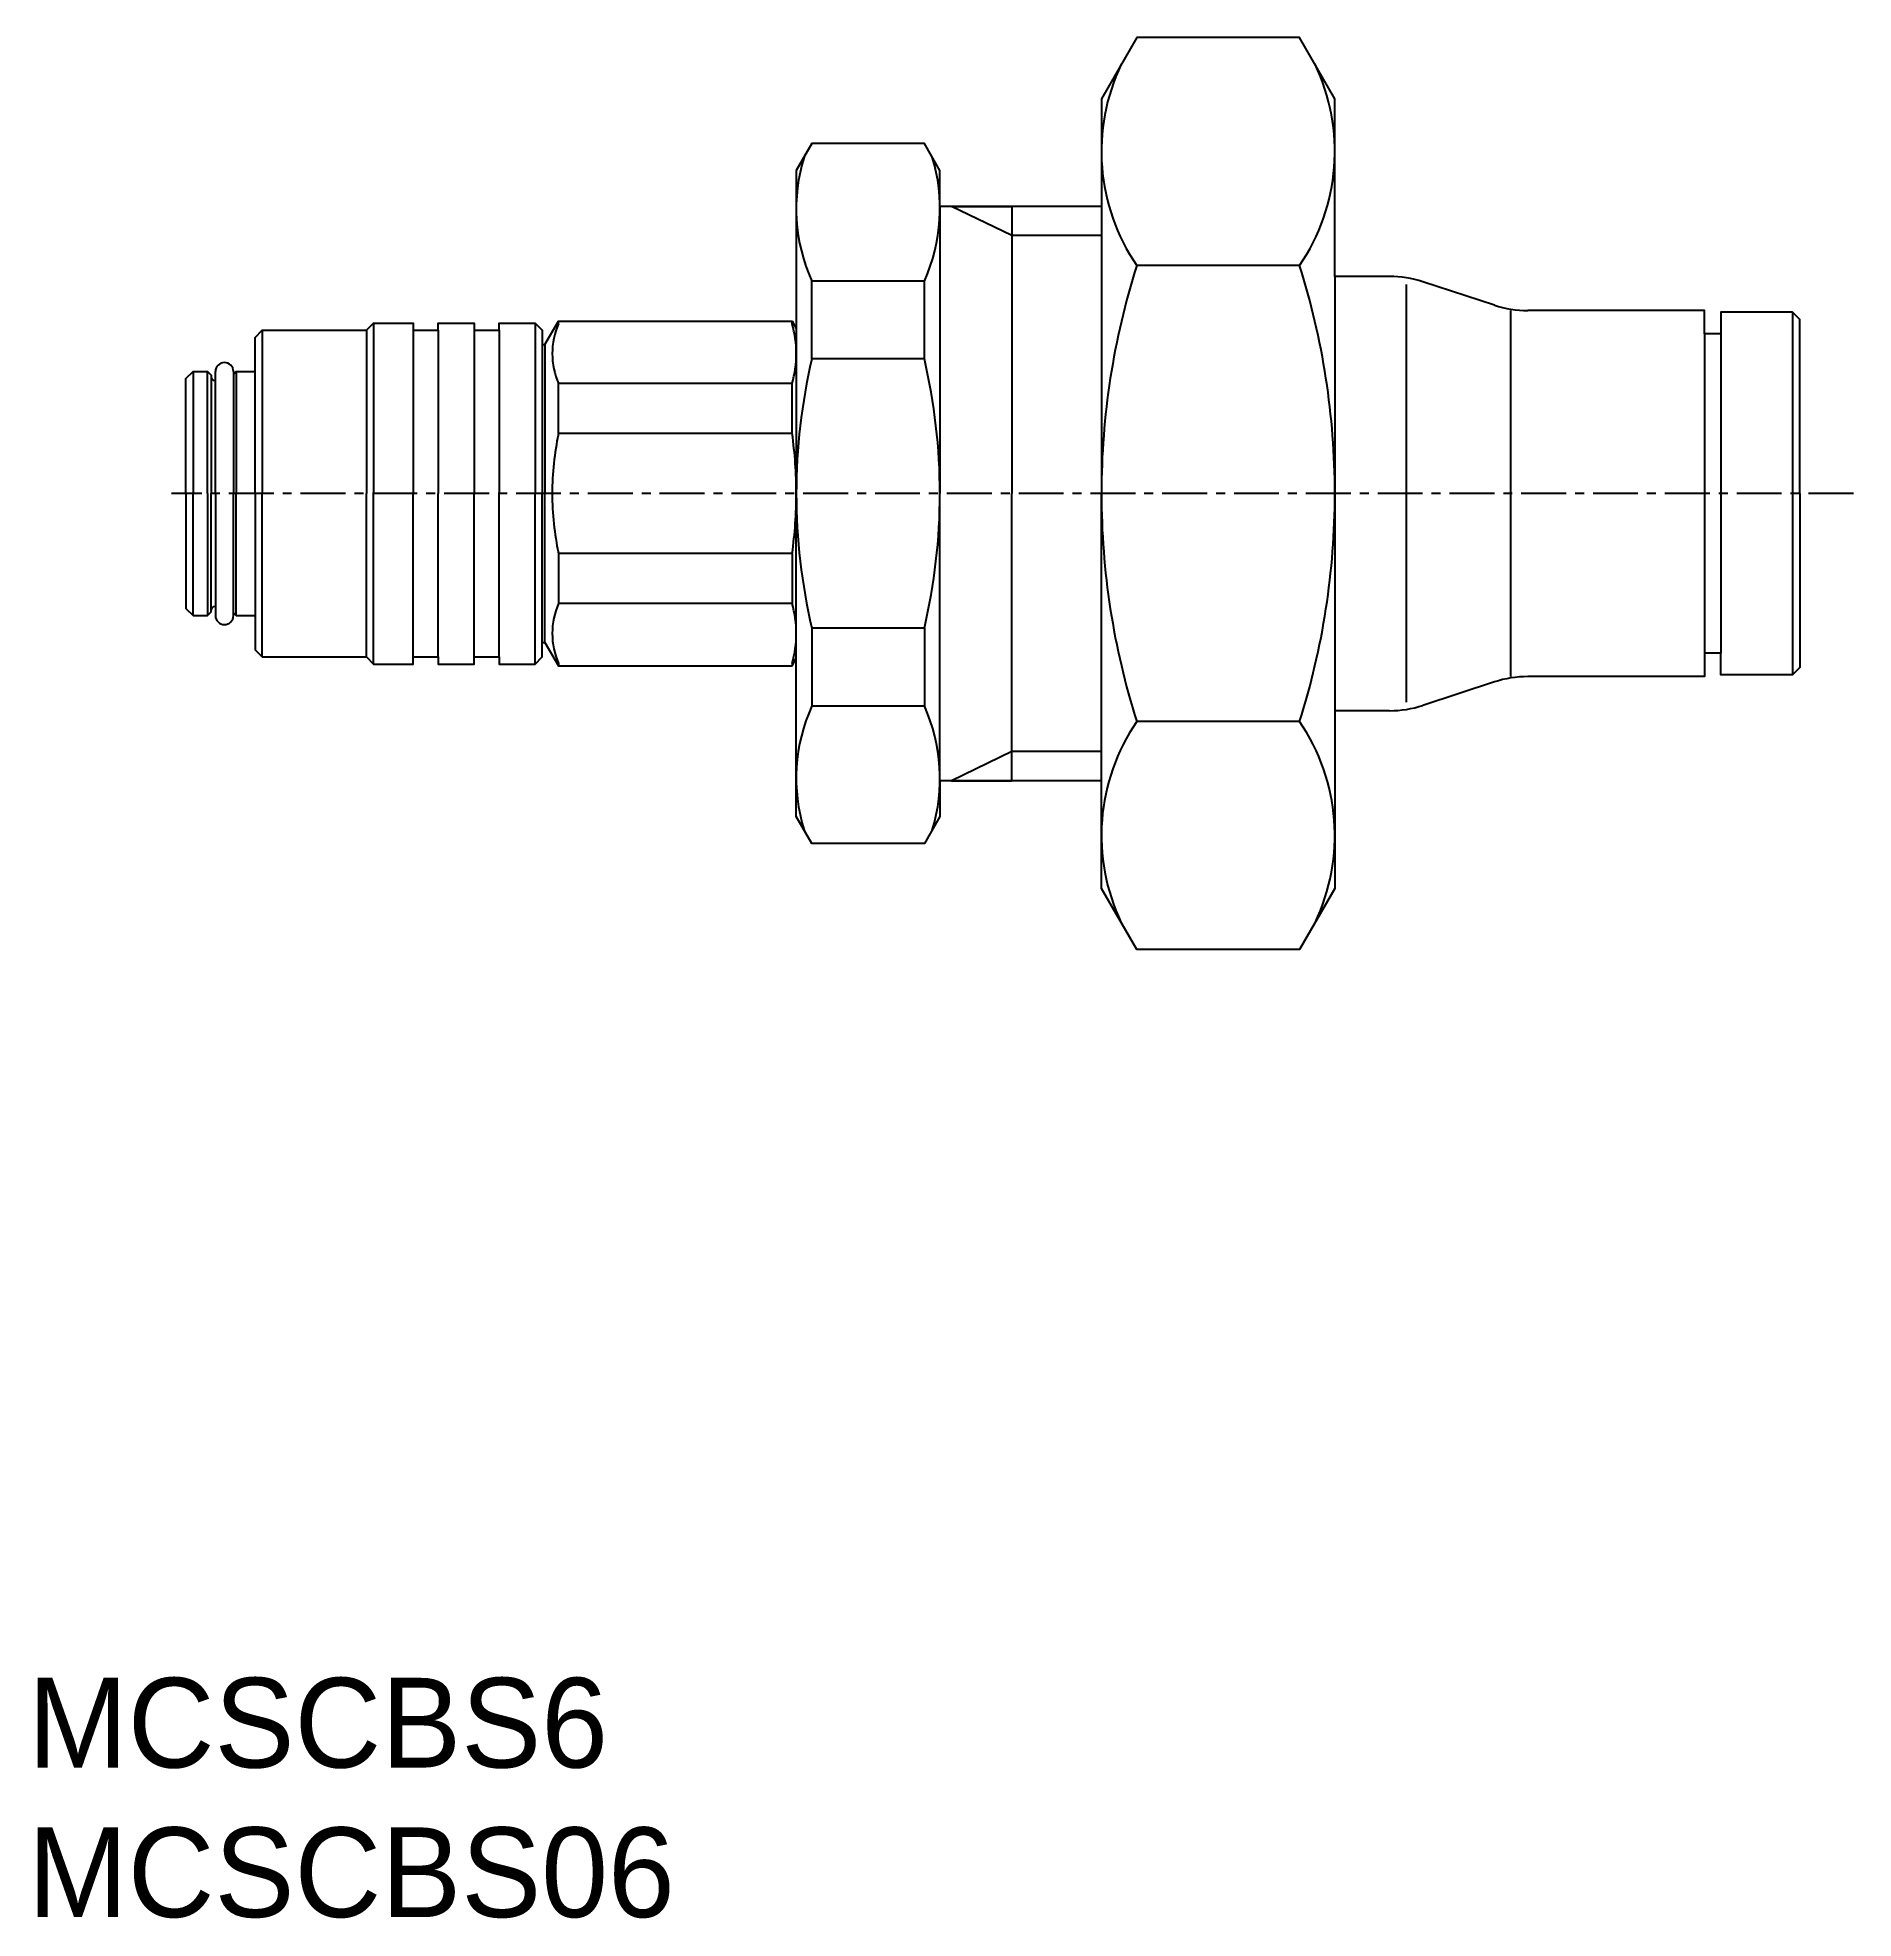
# Model space of a CAD drawing. Extents: x -15.7 to 34.8, y 213.3 to 265.7.
import ezdxf

# ---------------------------------------------------------------- set-up
doc = ezdxf.new("R2010")
doc.units = 0
doc.linetypes.add('CENTER', pattern=[2, 1.25, -0.25, 0.25, -0.25])
doc.layers.get('0').update_dxf_attribs({"linetype": 'CONTINUOUS'})
doc.layers.add('CENTER', color=1, linetype='CENTER')

msp = doc.modelspace()

# ---------------------------------------------------------------- linework, layer by layer
at = {"color": 7, "linetype": 'CONTINUOUS'}
for p, q in [((9.399, 261.041), (9.399, 253.041)), ((12.74, 261.041), (9.399, 261.041)), ((11.399, 261.041), (11.399, 253.041)), ((13.899, 261.041), (13.899, 253.041)), ((19.417, 259.391), (14.882, 259.391)), ((5.832, 256.791), (5.832, 258.96)), ((8.966, 258.96), (5.832, 258.96)), ((8.966, 256.791), (8.966, 258.96)), ((20.399, 259.091), (20.399, 246.991)), ((22.399, 247.233), (22.399, 258.865)), ((24.844, 258.29), (22.855, 258.942)), ((-6.375, 257.791), (-6.375, 253.041)), ((-1.875, 257.791), (-1.875, 253.041)), ((-1.225, 257.773), (-1.225, 257.841)), ((5.284, 257.773), (5.284, 257.841)), ((25.299, 247.941), (25.299, 258.141)), ((33.149, 258.091), (33.149, 247.991)), ((-9.475, 257.591), (-9.475, 253.041)), ((-6.575, 257.591), (-6.575, 253.041)), ((-5.275, 257.591), (-5.275, 253.041)), ((-4.575, 257.591), (-4.575, 253.041)), ((-3.575, 257.591), (-3.575, 253.041)), ((-2.875, 257.591), (-2.875, 253.041)), ((30.699, 257.491), (30.699, 248.591)), ((31.149, 257.491), (31.149, 248.591)), ((-1.601, 257.191), (-1.601, 253.041)), ((8.966, 256.791), (5.832, 256.791)), ((-11.401, 256.441), (-11.401, 253.041)), ((-11.001, 253.041), (-11.001, 256.441)), ((-10.901, 256.341), (-10.901, 253.041)), ((-10.78, 253.041), (-10.78, 256.441)), ((-10.28, 256.441), (-10.28, 253.041)), ((-10.201, 256.441), (-10.201, 253.041)), ((-10.801, 256.191), (-10.78, 256.191)), ((5.284, 256.103), (-1.225, 256.103)), ((-1.225, 254.711), (-1.225, 256.103)), ((5.284, 254.711), (5.284, 256.103)), ((5.284, 254.711), (-1.225, 254.711)), ((-11.401, 249.641), (-11.401, 253.041)), ((-11.001, 253.041), (-11.001, 249.641)), ((-10.901, 249.741), (-10.901, 253.041)), ((-10.78, 253.041), (-10.78, 249.641)), ((-10.28, 249.641), (-10.28, 253.041)), ((-10.201, 249.641), (-10.201, 253.041)), ((-9.475, 248.491), (-9.475, 253.041)), ((-6.575, 248.491), (-6.575, 253.041)), ((-6.375, 248.291), (-6.375, 253.041)), ((-5.275, 248.491), (-5.275, 253.041)), ((-4.575, 248.491), (-4.575, 253.041)), ((-3.575, 248.491), (-3.575, 253.041)), ((-2.875, 248.491), (-2.875, 253.041)), ((-1.875, 248.291), (-1.875, 253.041)), ((-1.601, 248.891), (-1.601, 253.041)), ((9.399, 245.041), (9.399, 253.041)), ((11.399, 245.041), (11.399, 253.041)), ((13.899, 245.041), (13.899, 253.041)), ((5.284, 251.37), (-1.225, 251.37)), ((-1.225, 251.37), (-1.225, 249.979)), ((5.284, 251.37), (5.284, 249.979)), ((5.284, 249.979), (-1.225, 249.979)), ((-10.801, 249.891), (-10.78, 249.891)), ((5.832, 249.291), (5.832, 247.121)), ((8.966, 249.291), (5.832, 249.291)), ((8.966, 249.291), (8.966, 247.121)), ((-1.225, 248.308), (-1.225, 248.241)), ((5.284, 248.308), (5.284, 248.241)), ((24.844, 247.792), (22.855, 247.14)), ((8.966, 247.121), (5.832, 247.121)), ((19.417, 246.69), (14.882, 246.69)), ((12.74, 245.041), (9.399, 245.041))]:
    msp.add_line(p, q, dxfattribs=at)
for points in [[(21.921, 259.091), (20.399, 259.091), (20.399, 264.041), (19.417, 265.742), (14.882, 265.742), (13.899, 264.041), (13.899, 261.041), (9.399, 261.041), (9.399, 262.041), (8.966, 262.791), (5.832, 262.791), (5.399, 262.041), (5.399, 256.591)], [(13.899, 260.229), (11.399, 260.229), (9.724, 261.041), (11.399, 261.041)], [(-9.675, 253.041), (-9.675, 257.391), (-9.475, 257.591), (-6.575, 257.591), (-6.375, 257.791), (-5.275, 257.791), (-5.275, 257.591), (-4.575, 257.591), (-4.575, 257.791), (-3.575, 257.791), (-3.575, 257.591), (-2.875, 257.591), (-2.875, 257.791), (-1.875, 257.791), (-1.675, 257.591), (-1.675, 253.041)], [(-1.675, 257.191), (-1.601, 257.191), (-1.225, 257.841), (5.284, 257.841), (5.399, 257.641), (5.399, 253.041)], [(33.349, 253.041), (33.349, 257.891), (33.149, 258.091), (31.149, 258.091), (31.149, 257.491), (30.699, 257.491), (30.699, 258.141), (25.778, 258.141)], [(-11.601, 253.041), (-11.601, 256.241), (-11.401, 256.441), (-11.001, 256.441), (-10.901, 256.341), (-10.901, 256.291)], [(-10.28, 256.361), (-10.201, 256.441), (-9.675, 256.441)], [(-11.601, 253.041), (-11.601, 249.841), (-11.401, 249.641), (-11.001, 249.641), (-10.901, 249.741), (-10.901, 249.791)], [(-9.675, 253.041), (-9.675, 248.691), (-9.475, 248.491), (-6.575, 248.491), (-6.375, 248.291), (-5.275, 248.291), (-5.275, 248.491), (-4.575, 248.491), (-4.575, 248.291), (-3.575, 248.291), (-3.575, 248.491), (-2.875, 248.491), (-2.875, 248.291), (-1.875, 248.291), (-1.675, 248.491), (-1.675, 253.041)], [(-1.675, 248.891), (-1.601, 248.891), (-1.225, 248.241), (5.284, 248.241), (5.399, 248.441), (5.399, 253.041)], [(33.349, 253.041), (33.349, 248.191), (33.149, 247.991), (31.149, 247.991), (31.149, 248.591), (30.699, 248.591), (30.699, 247.941), (25.778, 247.941)], [(-10.28, 249.72), (-10.201, 249.641), (-9.675, 249.641)], [(21.921, 246.991), (20.399, 246.991), (20.399, 242.041), (19.417, 240.339), (14.882, 240.339), (13.899, 242.041), (13.899, 245.041), (9.399, 245.041), (9.399, 244.041), (8.966, 243.291), (5.832, 243.291), (5.399, 244.041), (5.399, 249.491)], [(13.899, 245.853), (11.399, 245.853), (9.724, 245.041), (11.399, 245.041)]]:
    msp.add_lwpolyline(points, dxfattribs=at)
for centre, radius, start, end in [((19.522, 262.567), 5.623, 154.3841, 214.3843), ((14.777, 262.567), 5.623, 325.6157, 25.6159), ((10.272, 260.973), 4.875, 162.7822, 204.3877), ((4.527, 260.973), 4.875, 335.6123, 17.2178), ((34.917, 253.041), 21.018, 162.412, 180), ((-0.618, 253.041), 21.018, 360, 17.588), ((21.921, 256.091), 3, 71.8621, 89.9999), ((25.778, 261.141), 3, 251.8619, 270), ((0.702, 256.938), 2.1, 156.567, 203.433), ((2.321, 256.938), 3.078, 344.2564, 15.7436), ((21.854, 253.041), 16.454, 166.8264, 180), ((-7.055, 253.041), 16.454, 0, 13.1736), ((-10.801, 256.291), 0.1, 180, 270), ((-10.53, 256.441), 0.25, 0, 180), ((6.742, 253.041), 8.141, 168.1597, 180), ((-6.739, 253.041), 12.139, 360, 7.9091), ((6.742, 253.041), 8.141, 180, 191.8403), ((-6.739, 253.041), 12.139, 352.0909, 360), ((21.854, 253.041), 16.454, 180, 193.1736), ((-7.055, 253.041), 16.454, 346.8264, 360), ((34.917, 253.041), 21.018, 180, 197.588), ((-0.618, 253.041), 21.018, 342.412, 360), ((0.702, 249.143), 2.1, 156.567, 203.433), ((2.321, 249.143), 3.078, 344.2564, 15.7436), ((-10.801, 249.791), 0.1, 90, 180), ((-10.53, 249.641), 0.25, 180, 360), ((25.778, 244.941), 3, 90, 108.1381), ((10.272, 245.109), 4.875, 155.6123, 197.2178), ((4.527, 245.109), 4.875, 342.7822, 24.3877), ((21.921, 249.991), 3, 270.0001, 288.1379), ((19.522, 243.514), 5.623, 145.6157, 205.6159), ((14.777, 243.514), 5.623, 334.3841, 34.3843)]:
    msp.add_arc(centre, radius, start, end, dxfattribs=at)
at = {"layer": 'CENTER', "color": 1, "linetype": 'CENTER'}
msp.add_line((34.843, 253.041), (-12.001, 253.041), dxfattribs=at)

# ---------------------------------------------------------------- texts
at = {"color": 7, "linetype": 'CONTINUOUS'}
for s, p in [('MCSCBS6', (-16.007, 217.548)), ('MCSCBS06', (-16.007, 213.381))]:
    msp.add_text(s, height=2.5, dxfattribs=at).set_placement(p)

doc.saveas('drawing.dxf')
